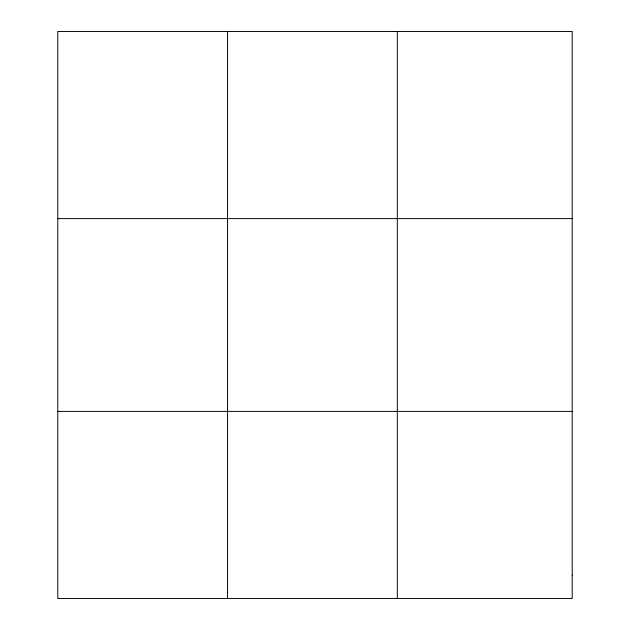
<?xml version="1.0" encoding="UTF-8"?>
<svg xmlns="http://www.w3.org/2000/svg" width="630" height="630" viewBox="0 0 630 630"><rect width="100%" height="100%" fill="white"/><g stroke="black" fill="none" stroke-linecap="round" stroke-linejoin="round"><path stroke-width="0.94" d="M227.548 598.5L227.548 31.5M397.309 598.5L397.309 31.5M57.795 218.61L572.205 218.61M57.795 411.39L572.205 411.39M572.205 575.111L572.205 598.5L57.795 598.5L57.795 31.5L572.205 31.5L572.205 575.111"/></g></svg>
